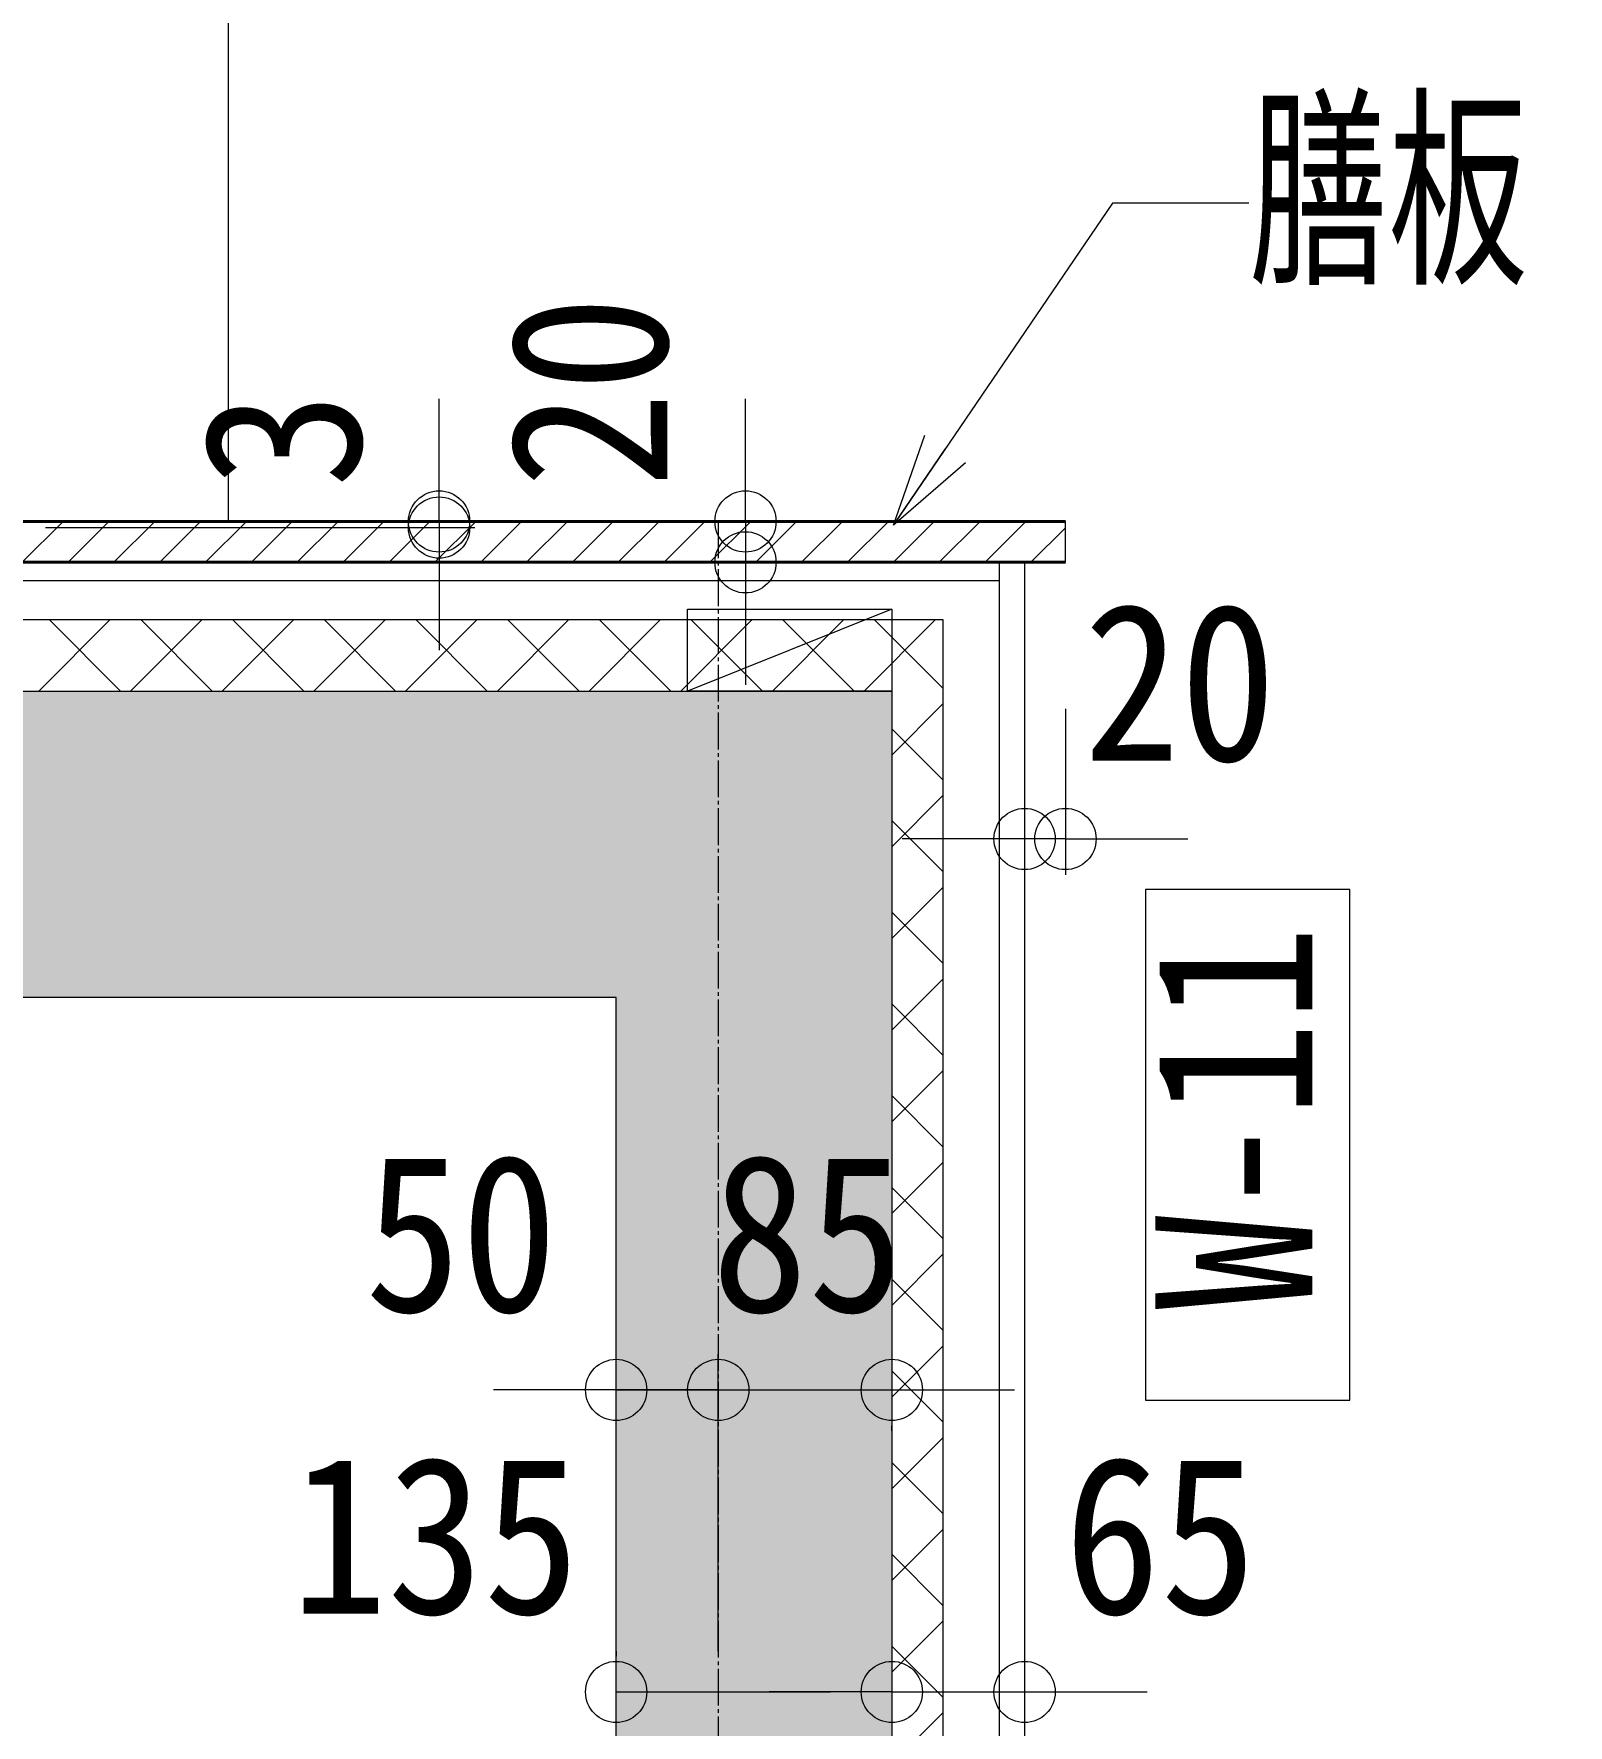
# Model space of a CAD drawing. Units: millimetres at full size, sheet at 1:30. Extents: x -17796 to 21385, y -23279 to 7734.
# Drawn here: x -2247 to -1496, y -2650 to -1822 of the extents above; entities that cross this region are included whole.
import ezdxf
from ezdxf.enums import TextEntityAlignment as Align

# ---------------------------------------------------------------- set-up
doc = ezdxf.new("R2010")
doc.units = ezdxf.units.MM
doc.header["$LTSCALE"] = 30
doc.linetypes.add('USER4', pattern=[0.78, 0.6, -0.06, 0.06, -0.06])
for name, color, linetype, lineweight in [('0-B_0_6P', 54, 'USER4', 18), ('0-C_0_4P', 4, 'Continuous', 18), ('0-E_遮音材', 254, 'Continuous', 18), ('0-F_ｶｰﾃﾝﾚｰﾙ', 94, 'Continuous', 18), ('1-4_ﾌﾟﾛッﾄ', 41, 'Continuous', 18), ('2-2_', 7, 'Continuous', 18), ('4-4_', 9, 'Continuous', 18), ('4-A_', 4, 'Continuous', 40), ('6-8_梁スリーブ', 7, 'Continuous', 18)]:
    doc.layers.add(name, color=color, linetype=linetype, lineweight=lineweight)
doc.styles.add('ＭＳ ゴシック', font='')
doc.styles.get('ＭＳ ゴシック').set_extended_font_data('MS Gothic')

msp = doc.modelspace()

# ---------------------------------------------------------------- linework, layer by layer
at = {"layer": '0-B_0_6P'}
msp.add_line((-1911.89, -2060.6), (-1911.89, -3403.6), dxfattribs=at)
at = {"layer": '0-C_0_4P'}
for p, q in [((-2151.89, -843.6), (-2151.89, -2060.6)), ((-1774.39, -2080.6), (-2281.89, -2080.6)), ((-1774.39, -2080.6), (-1774.39, -2863.6)), ((-1761.89, -2080.6), (-1761.89, -2863.6)), ((-1774.39, -2089.6), (-2281.89, -2089.6)), ((-1826.89, -2103.6), (-1926.89, -2143.6))]:
    msp.add_line(p, q, dxfattribs=at)
msp.add_lwpolyline([(-1826.89, -2143.6), (-1926.89, -2143.6), (-1926.89, -2103.6), (-1826.89, -2103.6)], close=True, dxfattribs=at)
at = {"layer": '0-E_遮音材'}
for points in [[(-1826.89, -2143.6), (-2361.89, -2293.6), (-2261.89, -2158.6)], [(-1826.89, -2143.6), (-1961.89, -2293.6), (-2361.89, -2293.6)], [(-1826.89, -2143.6), (-2261.89, -2158.6), (-2261.89, -2143.6)], [(-1826.89, -3063.6), (-1961.89, -2293.6), (-1826.89, -2143.6)], [(-1826.89, -3063.6), (-1961.89, -2993.6), (-1961.89, -2293.6)]]:
    msp.add_solid(points, dxfattribs=at)
at = {"layer": '0-F_ｶｰﾃﾝﾚｰﾙ', "color": 7}
msp.add_line((-1826.04, -2062.42), (-1800.75, -2025.2), dxfattribs=at)
at = {"layer": '0-F_ｶｰﾃﾝﾚｰﾙ'}
msp.add_lwpolyline([(-1652.04, -1904.72), (-1718.86, -1904.72), (-1825.54, -2061.68)], dxfattribs=at)
at = {"layer": '0-F_ｶｰﾃﾝﾚｰﾙ', "color": 7}
msp.add_lwpolyline([(-1790.78, -2031.98), (-1826.04, -2062.42), (-1810.72, -2018.43)], dxfattribs=at)
at = {"layer": '1-4_ﾌﾟﾛッﾄ'}
for p, q in [((-2244.57, -2143.6), (-2209.57, -2108.6)), ((-2204.58, -2143.6), (-2239.58, -2108.6)), ((-2199.67, -2143.6), (-2164.67, -2108.6)), ((-2159.68, -2143.6), (-2194.68, -2108.6)), ((-2154.77, -2143.6), (-2119.77, -2108.6)), ((-2114.78, -2143.6), (-2149.78, -2108.6)), ((-2109.87, -2143.6), (-2074.87, -2108.6)), ((-2069.88, -2143.6), (-2104.88, -2108.6)), ((-2064.97, -2143.6), (-2029.97, -2108.6)), ((-2024.98, -2143.6), (-2059.98, -2108.6)), ((-2020.06, -2143.6), (-1985.06, -2108.6)), ((-1980.07, -2143.6), (-2015.07, -2108.6)), ((-1975.16, -2143.6), (-1940.16, -2108.6)), ((-1935.17, -2143.6), (-1970.17, -2108.6)), ((-1930.26, -2143.6), (-1895.26, -2108.6)), ((-1890.27, -2143.6), (-1925.27, -2108.6)), ((-1885.36, -2143.6), (-1850.36, -2108.6)), ((-1845.37, -2143.6), (-1880.37, -2108.6)), ((-1840.46, -2143.6), (-1805.46, -2108.6)), ((-1801.89, -2142.18), (-1835.47, -2108.6)), ((-1826.89, -2174.93), (-1801.89, -2149.93)), ((-1801.89, -2187.08), (-1826.89, -2162.08)), ((-1826.89, -2219.83), (-1801.89, -2194.83)), ((-1801.89, -2231.99), (-1826.89, -2206.99)), ((-1826.89, -2264.74), (-1801.89, -2239.74)), ((-1801.89, -2276.89), (-1826.89, -2251.89)), ((-1826.89, -2309.64), (-1801.89, -2284.64)), ((-1801.89, -2321.79), (-1826.89, -2296.79)), ((-1826.89, -2354.54), (-1801.89, -2329.54)), ((-1801.89, -2366.69), (-1826.89, -2341.69)), ((-1826.89, -2399.44), (-1801.89, -2374.44)), ((-1801.89, -2411.59), (-1826.89, -2386.59)), ((-1826.89, -2444.34), (-1801.89, -2419.34)), ((-1801.89, -2456.49), (-1826.89, -2431.49)), ((-1826.89, -2489.24), (-1801.89, -2464.24)), ((-1801.89, -2501.39), (-1826.89, -2476.39)), ((-1826.89, -2534.14), (-1801.89, -2509.14)), ((-1801.89, -2546.29), (-1826.89, -2521.29)), ((-1826.89, -2579.04), (-1801.89, -2554.04)), ((-1801.89, -2591.2), (-1826.89, -2566.2)), ((-1826.89, -2623.95), (-1801.89, -2598.95)), ((-1801.89, -2636.1), (-1826.89, -2611.1)), ((-1826.89, -2668.85), (-1801.89, -2643.85))]:
    msp.add_line(p, q, dxfattribs=at)
for points in [[(-2261.89, -2108.6), (-1801.89, -2108.6), (-1801.89, -3038.6), (-1376.89, -3038.6), (-1376.89, -3063.6)], [(-2265.65, -2158.6), (-2261.89, -2158.6), (-2261.89, -2143.6), (-1826.89, -2143.6), (-1826.89, -3063.6), (-1376.89, -3063.6)]]:
    msp.add_lwpolyline(points, dxfattribs=at)
at = {"layer": '2-2_', "color": 171}
for p, q in [((-2048.56, -2030.6), (-2048.56, -2000.6)), ((-1898.56, -2030.6), (-1898.56, -2000.6)), ((-2241.28, -2060.6), (-1881.06, -2060.6)), ((-2241.28, -2060.6), (-2031.06, -2060.6)), ((-2048.56, -2060.6), (-2048.56, -2063.6)), ((-1898.56, -2060.6), (-1898.56, -2080.6)), ((-2241.28, -2063.6), (-2031.06, -2063.6)), ((-2241.28, -2080.6), (-1881.06, -2080.6)), ((-2048.56, -2093.6), (-2048.56, -2123.6)), ((-1898.56, -2110.6), (-1898.56, -2140.6)), ((-1761.89, -2152.36), (-1761.89, -2233.54)), ((-1741.89, -2152.36), (-1741.89, -2233.54)), ((-1791.89, -2216.04), (-1821.89, -2216.04)), ((-1741.89, -2216.04), (-1761.89, -2216.04)), ((-1711.89, -2216.04), (-1681.89, -2216.04)), ((-1961.89, -2613.6), (-1961.89, -2468.26)), ((-1911.89, -2613.6), (-1911.89, -2468.26)), ((-1911.89, -2613.6), (-1911.89, -2468.26)), ((-1991.89, -2485.76), (-2021.89, -2485.76)), ((-1941.89, -2485.76), (-1971.89, -2485.76)), ((-1961.89, -2485.76), (-1911.89, -2485.76)), ((-1911.89, -2485.76), (-1826.89, -2485.76)), ((-1881.89, -2485.76), (-1851.89, -2485.76)), ((-1796.89, -2485.76), (-1766.89, -2485.76)), ((-1826.89, -2505.76), (-1826.89, -2503.26)), ((-1961.89, -2613.6), (-1961.89, -2616.1)), ((-1826.89, -2613.6), (-1826.89, -2616.1)), ((-1826.89, -2613.6), (-1826.89, -2616.1)), ((-1931.89, -2633.6), (-1856.89, -2633.6)), ((-1856.89, -2633.6), (-1886.89, -2633.6)), ((-1826.89, -2633.6), (-1761.89, -2633.6)), ((-1731.89, -2633.6), (-1701.89, -2633.6))]:
    msp.add_line(p, q, dxfattribs=at)
at = {"layer": '2-2_'}
for p, q in [((-2048.56, -2060.6), (-2048.56, -2030.6)), ((-1898.56, -2060.6), (-1898.56, -2030.6)), ((-2048.56, -2063.6), (-2048.56, -2093.6)), ((-1898.56, -2080.6), (-1898.56, -2110.6)), ((-1761.89, -2216.04), (-1791.89, -2216.04)), ((-1741.89, -2216.04), (-1711.89, -2216.04)), ((-1961.89, -2485.76), (-1991.89, -2485.76)), ((-1911.89, -2485.76), (-1941.89, -2485.76)), ((-1911.89, -2485.76), (-1881.89, -2485.76)), ((-1826.89, -2485.76), (-1796.89, -2485.76)), ((-1961.89, -2633.6), (-1931.89, -2633.6)), ((-1826.89, -2633.6), (-1856.89, -2633.6)), ((-1826.89, -2633.6), (-1856.89, -2633.6)), ((-1761.89, -2633.6), (-1731.89, -2633.6))]:
    msp.add_line(p, q, dxfattribs=at)
for centre in [(-2048.56, -2060.6), (-2048.56, -2063.6), (-1898.56, -2060.6), (-1898.56, -2080.6), (-1761.89, -2216.04), (-1741.89, -2216.04), (-1961.89, -2485.76), (-1911.89, -2485.76), (-1911.89, -2485.76), (-1826.89, -2485.76), (-1961.89, -2633.6), (-1826.89, -2633.6), (-1826.89, -2633.6), (-1761.89, -2633.6)]:
    msp.add_circle(centre, 15, dxfattribs=at)
at = {"layer": '4-4_', "color": 2}
msp.add_lwpolyline([(-1602.64, -2490.72), (-1602.64, -2240.72), (-1702.64, -2240.72), (-1702.64, -2490.72)], close=True, dxfattribs=at)
at = {"layer": '4-A_', "color": 2, "lineweight": 9}
for p, q in [((-2252.72, -2080.6), (-2232.72, -2060.6)), ((-2230.27, -2080.6), (-2210.27, -2060.6)), ((-2207.82, -2080.6), (-2187.82, -2060.6)), ((-2185.37, -2080.6), (-2165.37, -2060.6)), ((-2162.92, -2080.6), (-2142.92, -2060.6)), ((-2140.47, -2080.6), (-2120.47, -2060.6)), ((-2118.01, -2080.6), (-2098.01, -2060.6)), ((-2095.56, -2080.6), (-2075.56, -2060.6)), ((-2073.11, -2080.6), (-2053.11, -2060.6)), ((-2050.66, -2080.6), (-2030.66, -2060.6)), ((-2028.21, -2080.6), (-2008.21, -2060.6)), ((-2005.76, -2080.6), (-1985.76, -2060.6)), ((-1983.31, -2080.6), (-1963.31, -2060.6)), ((-1960.86, -2080.6), (-1940.86, -2060.6)), ((-1938.41, -2080.6), (-1918.41, -2060.6)), ((-1915.96, -2080.6), (-1895.96, -2060.6)), ((-1893.51, -2080.6), (-1873.51, -2060.6)), ((-1871.06, -2080.6), (-1851.06, -2060.6)), ((-1848.61, -2080.6), (-1828.61, -2060.6)), ((-1826.16, -2080.6), (-1806.16, -2060.6)), ((-1803.71, -2080.6), (-1783.71, -2060.6)), ((-1781.26, -2080.6), (-1761.26, -2060.6)), ((-1758.8, -2080.6), (-1741.89, -2063.69))]:
    msp.add_line(p, q, dxfattribs=at)
at = {"layer": '4-A_', "color": 60, "lineweight": 18}
msp.add_lwpolyline([(-2261.89, -2060.6), (-2261.89, -2066.6), (-2276.89, -2066.6), (-2276.89, -2080.6), (-2211.89, -2080.6), (-1751.89, -2080.6), (-1741.89, -2080.6), (-1741.89, -2060.6)], close=True, dxfattribs=at)
at = {"layer": '4-A_'}
msp.add_lwpolyline([(-1741.89, -2060.6), (-2261.89, -2060.6), (-2261.89, -2066.6), (-2276.89, -2066.6), (-2276.89, -2080.6), (-2211.89, -2080.6), (-1751.89, -2080.6), (-1741.89, -2080.6)], dxfattribs=at)
at = {"layer": '6-8_梁スリーブ'}
msp.add_lwpolyline([(-2750.06, -3008.71), (-1961.89, -2993.6), (-1961.89, -2293.6), (-2361.89, -2293.6), (-2361.89, -2158.6), (-2261.89, -2158.6), (-2261.89, -2143.6), (-1826.89, -2143.6), (-1826.89, -3063.6)], dxfattribs=at)

# ---------------------------------------------------------------- texts
at = {"layer": '0-F_ｶｰﾃﾝﾚｰﾙ', "style": 'ＭＳ ゴシック', "width": 0.65}
msp.add_text('膳板', height=76.98, dxfattribs=at).set_placement((-1652.04, -1959.52), align=Align.BOTTOM_LEFT)
at = {"layer": '2-2_', "color": 9, "style": 'ＭＳ ゴシック', "width": 0.9}
for s, p in [('20', (-1913.76, -2044.28)), ('3', (-2063.76, -2044.1))]:
    msp.add_text(s, height=76.98, rotation=90, dxfattribs=at).set_placement(p, align=Align.BOTTOM_LEFT)
for s, p in [('20', (-1732.97, -2200.85)), ('50', (-2084.93, -2470.56)), ('85', (-1915.1, -2470.56)), ('135', (-2121.1, -2618.41)), ('65', (-1742.52, -2618.41))]:
    msp.add_text(s, height=76.98, dxfattribs=at).set_placement(p, align=Align.BOTTOM_LEFT)
at = {"layer": '4-4_', "color": 2, "style": 'ＭＳ ゴシック', "width": 0.9}
msp.add_text('W-11', height=76.97, rotation=90, dxfattribs=at).set_placement((-1597.84, -2446.87), align=Align.BOTTOM_LEFT)

doc.saveas('drawing.dxf')
